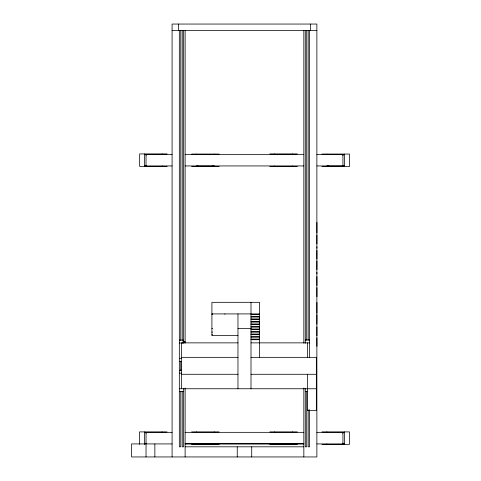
<?xml version="1.0" encoding="UTF-8"?>
<svg xmlns="http://www.w3.org/2000/svg" width="481" height="481" viewBox="0 0 481 481"><rect width="100%" height="100%" fill="white"/><g stroke="black" fill="none" stroke-linecap="round" stroke-linejoin="round"><path stroke-width="0.72" d="M146.561 165.211L144.583 165.939L172.09 165.939M196.561 166.516L196.561 166.083L197.877 165.596M342.55 155.225L344.528 154.497L326.864 154.497L326.864 154.064M326.864 166.516L326.864 166.083L328.18 165.596M144.438 443.921L146.416 443.193M342.55 433.062L344.528 432.335L316.871 432.335M172.09 30.568L316.871 30.568M167.166 153.92L139.658 153.92L139.658 166.372L167.166 166.372M269.817 153.92L297.33 153.92M191.636 154.064L219.144 154.064M321.939 154.064L349.447 154.064L349.447 166.516L321.939 166.516M172.09 154.353L144.583 154.353L146.561 155.08M185.119 154.353L303.842 154.353M316.871 154.353L342.935 154.353L342.935 165.939L316.871 165.939M185.119 165.939L303.842 165.939M196.561 166.083L214.219 166.083L214.219 166.516M326.864 166.083L344.528 166.083L342.55 165.356M269.817 166.372L297.33 166.372M191.636 166.516L219.144 166.516M211.905 313.907L259.542 313.907M250.998 314.532L259.542 314.532M211.905 314.628L212.632 314.628M250.998 316.42L259.542 316.42M250.998 317.051L259.542 317.051M250.998 318.939L259.542 318.939M250.998 319.57L259.542 319.57M250.998 321.458L259.542 321.458M250.998 322.09L259.542 322.09M250.998 323.978L259.542 323.978M250.998 324.609L259.542 324.609M250.998 326.497L259.542 326.497M250.998 327.122L259.542 327.122M211.905 328.385L212.632 328.385M237.969 328.385L250.998 328.385M250.998 329.01L259.542 329.01M250.998 329.641L259.542 329.641M250.998 331.529L259.542 331.529M211.905 332.082L212.632 332.082M250.998 332.161L259.542 332.161M250.998 334.048L259.542 334.048M250.998 334.68L259.542 334.68M211.905 334.806L212.632 334.806M237.969 335.624L211.905 335.624L211.905 302.321L259.542 302.321L259.542 357.341M250.998 336.568L259.542 336.568M250.998 337.193L259.542 337.193M250.998 339.087L259.542 339.087M250.998 339.712L259.542 339.712M305.291 339.965L309.632 339.965M179.329 340.109L183.67 340.109M185.119 341.558L182.948 341.558L182.948 343.007M237.969 342.863L181.499 342.863L181.499 388.756M250.998 342.863L309.632 342.863M179.329 343.007L183.67 343.007L183.67 30.568M181.499 357.341L237.969 357.341M250.998 357.341L316.582 357.341L316.582 410.473L307.461 410.473L307.461 374.278M179.329 358.64L181.499 358.64M179.329 361.538L181.499 361.538M179.329 370.226L181.499 370.226M179.329 373.124L181.499 373.124M181.499 374.278L237.969 374.278M250.998 374.278L316.582 374.278M179.329 388.756L316.582 388.756M179.329 391.654L183.67 391.654M305.291 391.654L307.461 391.654M167.021 431.902L139.514 431.902L139.514 444.354M191.636 431.902L219.144 431.902M269.817 431.902L297.33 431.902M321.939 431.902L349.447 431.902L349.447 444.354L321.939 444.354M172.09 432.335L144.438 432.335L146.416 433.062M185.119 432.335L303.842 432.335M185.119 443.789L303.842 443.789M172.09 443.921L131.553 443.921L131.553 456.95L316.871 456.95L316.871 24.05L172.09 24.05L172.09 456.95M185.119 443.921L303.842 443.921M316.871 443.921L344.528 443.921L342.55 443.193M191.636 444.354L219.144 444.354M269.817 444.354L297.33 444.354M185.119 446.813L303.842 446.813M212.903 165.596L214.219 166.083M344.528 154.064L344.528 166.516M344.528 431.902L344.528 444.354M342.935 432.335L342.935 443.921M326.864 431.902L326.864 432.335M326.864 443.921L326.864 444.354M316.931 222.414L316.931 233.026M316.931 235.047L316.931 243.987M316.931 246.711L316.931 248.226M316.931 250.385L316.931 259.018M316.931 260.997L316.931 269.631M316.931 272.354L316.931 273.869M316.931 276.599L316.931 285.54M316.931 287.638L316.931 296.711M316.931 302.387L316.931 313.281M316.931 314.748L316.931 324.242M316.931 326.791L316.931 335.732M316.931 337.854L316.931 346.344M310.359 24.05L310.359 30.568M309.632 30.568L309.632 357.563M309.632 409.704L309.632 446.813L308.189 446.813L308.189 409.704M308.189 30.568L308.189 340.301M307.461 342.863L307.461 357.341M306.74 30.568L306.74 340.301M306.74 391.318L306.74 446.813L305.291 446.813L305.291 388.305M305.291 30.568L305.291 343.314M303.842 30.568L303.842 343.127M303.842 388.065L303.842 456.95M292.406 153.92L292.406 154.353M292.406 165.939L292.406 166.372M292.406 431.902L292.406 432.335M292.406 443.921L292.406 444.354M274.741 153.92L274.741 154.353M274.741 165.939L274.741 166.372M274.741 431.902L274.741 432.335M274.741 443.921L274.741 444.354M251.719 446.813L251.719 456.95M250.998 302.321L250.998 388.756M237.969 313.907L237.969 388.756M237.241 446.813L237.241 456.95M224.934 313.907L224.934 314.34M214.219 154.064L214.219 154.497L196.561 154.497L196.561 154.064M214.219 431.902L214.219 432.335M214.219 443.921L214.219 444.354M212.632 313.907L212.632 314.34M196.561 431.902L196.561 432.335M196.561 443.921L196.561 444.354M185.119 30.568L185.119 343.037M185.119 388.065L185.119 456.95M184.397 341.558L184.397 342.863M183.67 388.305L183.67 446.813L182.227 446.813L182.227 391.318M182.227 30.568L182.227 340.446M180.778 30.568L180.778 340.446M180.778 361.201L180.778 370.809M180.778 391.318L180.778 446.813L179.329 446.813L179.329 30.568M178.607 24.05L178.607 30.568M162.247 153.92L162.247 154.353M162.247 165.939L162.247 166.372M162.103 431.902L162.103 432.335M154.864 443.921L154.864 456.95M146.032 154.353L146.032 165.939M146.032 432.335L146.032 456.95M144.583 153.92L144.583 166.372M144.438 431.902L144.438 444.354"/></g></svg>
